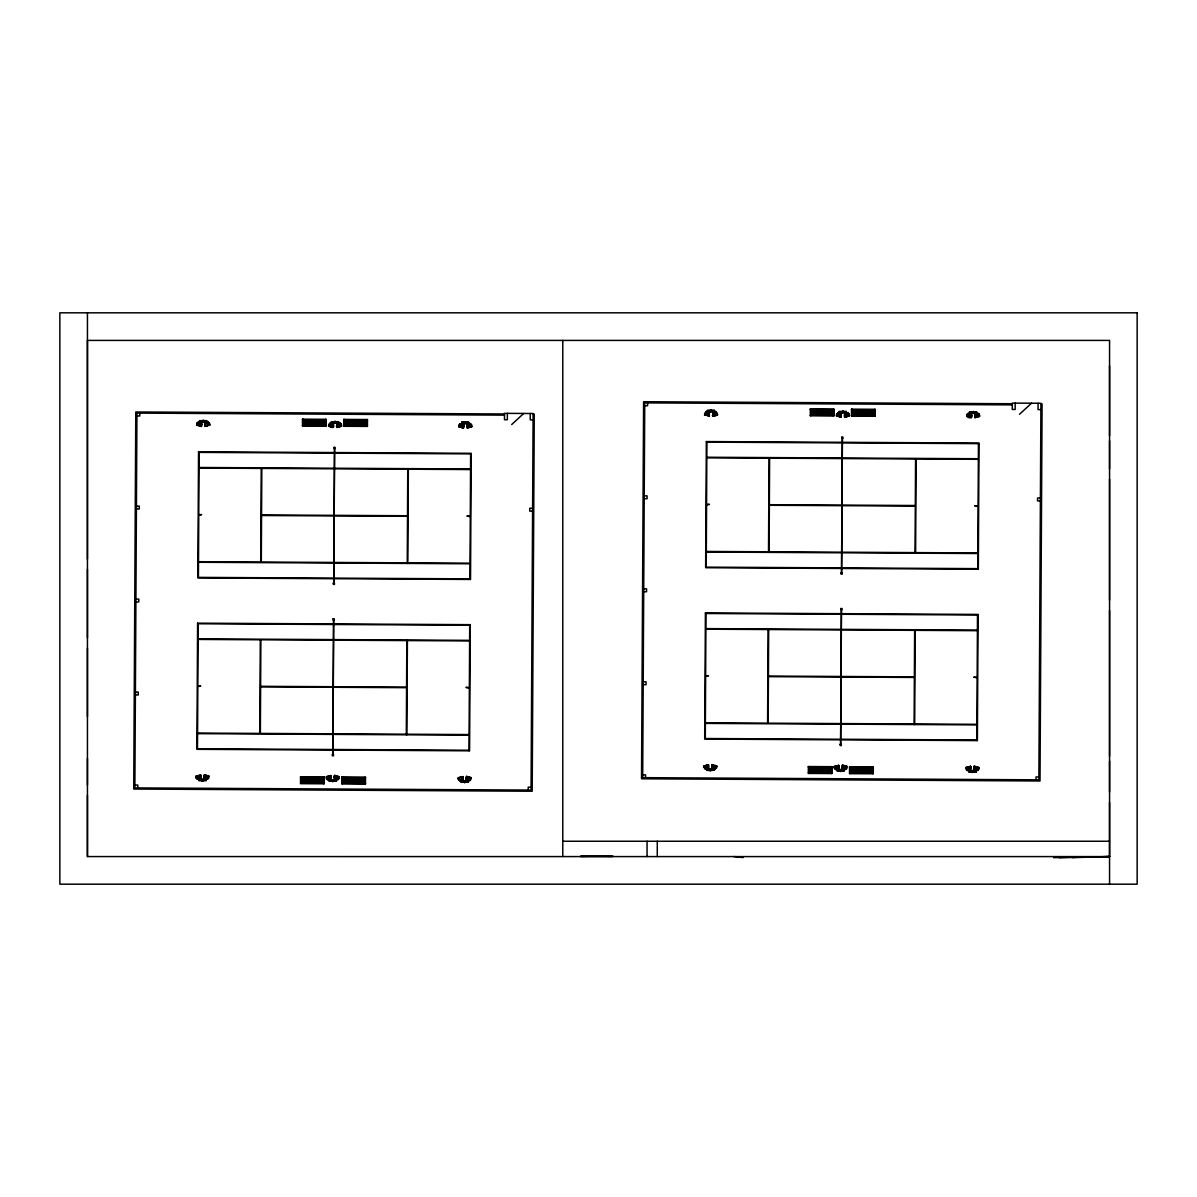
<?xml version="1.0" encoding="UTF-8"?>
<svg xmlns="http://www.w3.org/2000/svg" width="1197" height="1197" viewBox="0 0 1197 1197"><rect width="100%" height="100%" fill="white"/><g stroke="black" fill="none" stroke-linecap="round" stroke-linejoin="round"><path stroke-width="1.5" d="M1059.195 857.651L1109.559 856.588L87.441 856.573L87.441 340.412L1109.559 340.412L1109.559 856.573L1072.168 857.636M137.745 787.925L137.76 785.067L134.902 785.052M139.795 413.145L139.78 416.002L136.922 415.987M206.108 779.561L206.108 780.713L199.031 780.668L199.046 779.516L206.108 779.726M260.303 639.782L259.779 733.417L197.565 733.073M261.23 468.401L260.722 562.051L198.507 561.707M260.871 639.782L260.362 733.417L406.307 734.21M261.814 468.416L261.29 562.051L407.249 562.844M301.031 783.092L301.075 777.377M302.991 425.474L303.021 419.758M301.105 782.24L301.135 776.793M303.05 426.057L303.08 419.189M301.719 783.092L301.749 777.377M301.839 783.092L301.868 777.377M302.407 783.107L302.557 777.377M304.367 425.489L304.517 419.758M303.215 783.107L303.125 777.377M305.055 425.489L305.205 419.773M303.784 783.107L303.814 777.392M303.903 783.107L303.933 777.392M304.472 783.107L304.502 777.392M306.432 425.504L306.462 419.773L306.537 425.504M304.592 783.107L304.622 777.392M305.28 783.122L305.19 777.392M307.12 425.504L307.255 419.773M305.848 783.122L305.998 777.392M307.809 425.504L307.943 419.788M306.537 783.122L306.567 777.407M308.497 425.504L308.527 419.788L308.602 425.504M306.641 783.122L306.671 777.407M309.17 425.519L309.215 419.788M309.29 425.519L309.32 419.788M307.913 783.137L308.048 777.407M309.858 425.519L310.008 419.788M308.587 783.137L308.736 777.407M310.547 425.519L310.696 419.803M311.235 425.519L311.265 419.803M311.355 425.519L311.385 419.803M309.963 783.137L309.993 777.422M311.953 419.803L311.923 425.534L312.073 419.803M310.083 783.137L310.113 777.422M310.771 783.152L310.681 777.422M312.731 425.534L312.641 419.803M311.459 783.152L311.37 777.422M313.405 425.534L313.33 419.818M312.028 783.152L312.058 777.437M314.018 419.818L313.988 425.534L314.123 419.818M312.148 783.152L312.178 777.437M312.716 783.152L312.746 777.437M314.676 425.548L314.706 419.818L314.781 425.548M312.821 783.152L312.866 777.437M313.509 783.167L313.434 777.437M315.365 425.548L315.499 419.818M314.093 783.167L314.227 777.437M316.158 425.548L316.083 419.833M314.781 783.167L314.811 777.452M316.726 425.548L316.756 419.833L316.846 425.548M314.886 783.167L314.916 777.452M317.414 425.563L317.444 419.833M317.534 425.563L317.564 419.833M316.143 783.182L316.292 777.452M318.222 425.563L318.133 419.833M316.831 783.182L316.981 777.452M318.791 425.563L318.941 419.848M319.479 425.563L319.509 419.848M319.599 425.563L319.629 419.848M318.207 783.182L318.237 777.466L318.327 783.182M320.197 419.848L320.168 425.578L320.317 419.848M318.896 783.197L319.045 777.466M320.961 425.578L320.886 419.848M319.704 783.197L319.614 777.466M321.649 425.578L321.574 419.863M320.272 783.197L320.302 777.481L320.377 783.197M322.262 419.863L322.232 425.578L322.367 419.863M320.961 783.197L320.991 777.481M321.065 783.197L321.095 777.481M321.754 783.212L321.679 777.481M323.714 425.593L323.639 419.863M322.442 783.212L322.367 777.481M324.402 425.593L324.312 419.878M323.01 783.212L323.16 777.496M324.971 425.593L325.12 419.878M323.699 783.796L323.744 776.928M325.659 426.177L325.689 419.309M331.464 422.78L331.464 421.643M332.826 754.649L333.559 619.911M334.502 448.546L333.754 583.283L334.606 448.546M332.931 754.679L333.679 619.911M342.297 783.885L342.342 777.018M344.257 426.282L344.302 419.414M344.886 425.713L344.931 419.982M345.005 425.713L345.035 419.982M343.629 783.332L343.659 777.601M343.734 783.332L343.763 777.601M344.422 783.332L344.347 777.601M346.262 425.713L346.412 419.997M345.11 783.332L345.02 777.616M347.07 425.713L346.98 419.997M345.679 783.332L345.709 777.616M347.669 419.997L347.639 425.728L347.788 419.997M345.798 783.332L345.828 777.616M346.367 783.347L346.397 777.616M348.327 425.728L348.357 419.997L348.447 425.728M346.487 783.347L346.517 777.616M347.175 783.347L347.085 777.616M349.015 425.728L349.165 420.012M347.863 783.347L347.773 777.631M349.808 425.728L349.733 420.012M348.432 783.347L348.462 777.631M350.392 425.743L350.422 420.012L350.497 425.743M348.551 783.347L348.581 777.631M351.08 425.743L351.11 420.012M351.185 425.743L351.215 420.012M349.808 783.362L349.943 777.631M351.753 425.743L351.903 420.027M350.497 783.362L350.631 777.646M352.442 425.743L352.591 420.027M353.13 425.758L353.16 420.027M353.25 425.758L353.28 420.027M351.858 783.377L351.888 777.646M353.848 420.027L353.818 425.758L353.968 420.027M351.978 783.377L352.008 777.646M352.666 783.377L352.576 777.646M354.507 425.758L354.656 420.042M353.235 783.377L353.384 777.661M355.195 425.758L355.344 420.042M353.923 783.377L353.953 777.661M355.913 420.042L355.883 425.773L356.033 420.042M354.043 783.377L354.073 777.661M354.611 783.392L354.641 777.661M356.571 425.773L356.601 420.042L356.676 425.773M354.731 783.392L354.761 777.661M355.3 783.392L355.449 777.661M357.364 425.773L357.29 420.057M356.093 783.392L356.018 777.676M357.948 425.773L358.083 420.057M356.676 783.392L356.706 777.676M358.636 425.788L358.666 420.057L358.741 425.788M356.781 783.407L356.811 777.676M359.309 425.788L359.354 420.057M359.429 425.788L359.459 420.057M358.053 783.407L358.187 777.676M359.998 425.788L360.147 420.072M358.846 783.407L358.771 777.691M360.806 425.788L360.716 420.072M361.374 425.803L361.404 420.072M361.494 425.803L361.524 420.072M360.102 783.422L360.132 777.691L360.222 783.422M362.093 420.072L362.063 425.803L362.212 420.072M360.791 783.422L360.94 777.691M362.751 425.803L362.9 420.087M361.599 783.422L361.509 777.706M363.559 425.803L363.469 420.087M362.167 783.422L362.317 777.706M364.232 425.818L364.157 420.087M362.856 783.437L362.886 777.706M362.96 783.437L363.005 777.706M363.544 783.437L363.679 777.706M365.504 425.818L365.639 420.102M364.337 783.437L364.262 777.721M366.177 425.818L366.327 420.102M364.905 784.02L364.95 777.152M366.866 426.401L366.91 419.534M406.307 734.793L406.83 640.575M407.249 563.428L407.758 469.209M406.875 734.793L407.399 640.575M407.818 563.428L408.342 469.209M461.728 422.167L461.728 423.304L468.805 423.334L461.728 423.14M468.805 423.349L468.805 422.212L461.728 422.242L468.805 422.496M469.015 750.818L469.703 625.238M469.942 579.453L470.63 453.872M507.378 413.369L507.333 419.728L504.476 419.713L504.506 413.354L533.129 413.504L531.064 790.08L134.872 787.91L136.937 413.115L504.506 415.135M528.206 790.065L528.221 787.192L531.079 787.222M530.271 413.489L530.226 419.848L533.099 419.863M645.542 777.676L645.557 774.818L642.699 774.803M647.592 402.895L647.577 405.753L644.719 405.738M706.843 769.282L706.843 770.419L713.906 770.299L713.921 769.327M714.489 410.421L714.534 412.322L713.801 411.858M768.1 629.532L767.591 723.168L705.377 722.838M769.043 458.167L768.519 551.802L706.305 551.458M768.669 629.532L768.16 723.183L914.119 723.976M769.611 458.167L769.102 551.802L915.047 552.61M808.843 772.858L808.873 767.127M810.803 415.239L810.833 409.509M808.888 773.427L808.933 766.559M810.848 415.808L810.893 408.94M809.531 772.858L809.561 767.127M811.521 409.524L811.491 415.239L811.626 409.524M809.636 772.858L809.666 767.127M810.219 772.858L810.354 767.142M812.284 415.239L812.209 409.524M810.908 772.858L811.042 767.142M812.853 415.254L813.002 409.524M811.581 772.873L811.626 767.142M813.571 409.524L813.541 415.254L813.691 409.524M811.701 772.873L811.731 767.142M812.269 772.873L812.299 767.142M814.229 415.254L814.259 409.539L814.349 415.254M812.389 772.873L812.419 767.142M813.077 772.873L812.987 767.157M814.918 415.254L815.067 409.539M813.646 772.873L813.795 767.157M815.726 415.269L815.636 409.539M814.334 772.888L814.364 767.157M816.294 415.269L816.324 409.539L816.414 415.269M814.454 772.888L814.484 767.157M816.982 415.269L817.012 409.554M817.087 415.269L817.132 409.554M815.711 772.888L815.86 767.172M817.775 415.269L817.701 409.554M816.504 772.888L816.429 767.172M818.359 415.284L818.494 409.554M819.032 415.284L819.077 409.554M819.152 415.284L819.182 409.554M817.775 772.903L817.805 767.172L817.88 772.903M819.75 409.569L819.721 415.284L819.87 409.569M818.568 772.903L818.494 767.187M820.529 415.284L820.439 409.569M819.137 772.903L819.287 767.187M821.097 415.299L821.247 409.569M819.825 772.918L819.855 767.187L819.945 772.918M821.815 409.569L821.785 415.299L821.935 409.569M820.514 772.918L820.543 767.187M820.633 772.918L820.663 767.187M821.322 772.918L821.232 767.202M823.162 415.299L823.312 409.583M822.01 772.918L821.92 767.202M823.955 415.314L823.88 409.583M822.698 772.933L822.608 767.202M824.643 415.314L824.568 409.583M823.297 767.202L823.267 772.933L823.416 767.202M825.227 415.314L825.257 409.598M825.332 415.314L825.361 409.598M823.955 772.933L824.09 767.217M825.915 415.314L826.05 409.598M824.643 772.933L824.778 767.217M826.708 415.329L826.633 409.598M825.332 772.948L825.466 767.217M827.277 415.329L827.426 409.598M826.005 772.948L826.05 767.217L826.125 772.948M827.965 415.329L827.995 409.613M828.085 415.329L828.115 409.613M826.693 772.948L826.843 767.232M828.773 415.329L828.683 409.613M827.381 772.948L827.531 767.232M829.341 415.344L829.491 409.613M828.07 772.963L828.219 767.232M830.149 415.344L830.06 409.613M828.758 772.963L828.788 767.232M828.878 772.963L828.908 767.232M829.476 767.247L829.446 772.963L829.596 767.247M831.406 415.344L831.436 409.628M831.511 415.344L831.556 409.628M830.239 772.963L830.164 767.247M832.095 415.359L832.229 409.628M830.927 772.978L830.853 767.247M832.888 415.359L832.813 409.628M831.496 773.546L831.541 766.678M833.456 415.928L833.501 409.06M839.262 412.546L839.277 411.394L846.339 411.603L839.262 411.828M841.356 609.677L840.623 744.414L841.476 609.677M844.184 769.851L844.184 770.988L837.107 770.958L837.107 769.806L844.184 769.925M846.339 411.439L846.339 412.576L839.262 412.381M850.109 773.651L850.139 766.783M852.055 416.032L852.099 409.165M852.698 415.464L852.728 409.748M852.803 415.464L852.848 409.748M851.426 773.082L851.456 767.367M853.416 409.748L853.386 415.464L853.521 409.748M851.546 773.082L851.576 767.367M852.219 773.097L852.144 767.367M854.179 415.479L854.104 409.748M852.907 773.097L852.833 767.367M854.867 415.479L854.793 409.748M853.491 773.097L853.521 767.367M855.466 409.763L855.436 415.479L855.586 409.763M853.596 773.097L853.626 767.367M854.164 773.097L854.209 767.382M856.124 415.479L856.154 409.763L856.244 415.479M854.284 773.097L854.314 767.382M854.853 773.097L855.002 767.382M856.932 415.494L856.843 409.763M855.66 773.112L855.571 767.382M857.621 415.494L857.531 409.763M856.229 773.112L856.259 767.382M858.189 415.494L858.219 409.778L858.309 415.494M856.349 773.112L856.379 767.382M858.877 415.494L858.907 409.778M858.997 415.494L859.027 409.778M857.606 773.112L857.755 767.397M859.67 415.509L859.596 409.778M858.294 773.127L858.444 767.397M860.359 415.509L860.284 409.778M860.942 415.509L860.972 409.793M861.047 415.509L861.077 409.793M859.67 773.127L859.7 767.412L859.775 773.127M861.66 409.793L861.631 415.509L861.765 409.793M860.359 773.127L860.493 767.412M862.424 415.524L862.349 409.793M861.152 773.142L861.077 767.412M863.112 415.524L863.022 409.793M861.84 773.142L861.765 767.412M863.8 415.524L863.71 409.808M862.409 773.142L862.438 767.427M862.528 773.142L862.558 767.427M863.097 773.142L863.246 767.427M865.177 415.539L865.087 409.808M863.905 773.157L863.815 767.427M865.865 415.539L865.775 409.808M864.593 773.157L864.503 767.427M866.553 415.539L866.463 409.823M865.192 767.442L865.162 773.157L865.311 767.442M867.122 415.539L867.152 409.823M867.227 415.539L867.271 409.823M865.85 773.157L866 767.442M867.81 415.554L867.945 409.823M866.538 773.172L866.688 767.442M868.603 415.554L868.528 409.823M867.227 773.172L867.361 767.442M869.291 415.554L869.217 409.838M867.915 773.172L867.945 767.457L868.02 773.172M869.86 415.554L869.89 409.838M869.98 415.554L870.01 409.838M868.588 773.172L868.633 767.457M868.708 773.187L868.738 767.457M869.276 773.187L869.426 767.457M871.236 415.568L871.386 409.838M870.084 773.187L869.995 767.457M871.925 415.568L872.074 409.853M870.653 773.187L870.683 767.472M870.773 773.187L870.803 767.472M871.371 767.472L871.341 773.187L871.491 767.472M873.301 415.583L873.331 409.853M873.421 415.583L873.451 409.853M872.029 773.202L872.179 767.472M873.99 415.583L874.139 409.853M872.718 773.771L872.748 766.903M874.678 416.152L874.708 409.284M914.104 724.544L914.628 630.34M915.047 553.179L915.57 458.975M914.688 724.544L915.196 630.34M915.615 553.179L916.139 458.975M969.525 413.07L969.54 411.933M968.972 770.823L976.049 770.883L976.034 772.005L968.957 771.945L968.912 770.075L969.645 770.614M976.812 740.569L977.5 614.989M977.754 569.203L978.443 443.623M1015.176 403.12L1015.146 409.494L1012.273 409.464L1012.318 403.105L1040.926 403.269L1038.876 779.831L642.684 777.661L644.734 402.88L1012.303 404.885M1036.004 779.816L1036.018 776.958L1038.891 776.973M1038.068 403.254L1038.038 409.613L1040.896 409.628M201.38 426.461L201.754 424.232L197.161 422.96L196.787 425.189L201.38 426.461L201.56 423.095L198.148 422.152L197.236 424.666L198.148 422.152M204.163 778.23L204.433 775.551L208.487 776.673L207.575 779.172L204.163 778.23L204.433 775.551M333.409 424.112L333.14 426.805L333.409 424.112L330.013 423.169L329.1 425.683L330.013 423.169M334.427 778.753L334.696 776.075L338.751 777.197L337.838 779.696L334.427 778.753L334.696 776.075M463.583 425.848L463.688 424.636L460.276 423.693L459.364 426.207L463.419 427.329L463.688 424.636M466.291 779.771L466.561 777.092L470.616 778.215L469.688 780.713L466.291 779.771L466.561 777.092M709.357 412.86L709.088 415.539L709.357 412.86L705.961 411.918L705.033 414.416L705.961 411.918M711.961 767.995L712.23 765.302L716.285 766.424L715.372 768.938L711.961 767.995L712.14 764.629L716.734 765.9L716.36 768.13L711.766 766.858L712.14 764.629M836.449 415.972L836.823 413.743L836.449 415.972L841.042 417.244L841.222 413.878L837.81 412.935L836.898 415.434L837.81 412.935M842.224 768.519L842.493 765.826L846.548 766.948L845.636 769.462L842.224 768.519L842.329 767.307M971.395 415.613L971.485 414.401L968.074 413.459L967.296 416.332M974.089 769.536L974.358 766.843L978.413 767.965L977.5 770.479L974.089 769.536L974.358 766.843M201.291 425.788L201.56 423.095M463.419 427.329L463.538 425.878M840.952 416.556L841.222 413.878M842.493 765.826L842.374 767.277L845.785 768.22L846.548 766.948M968.074 413.459L967.161 415.958L971.216 417.08L971.336 415.628M196.787 425.189L197.161 422.96M197.505 423.873L197.37 425.04L200.872 426.012L201.021 424.845M199.555 423.334L200.198 421.149M203.969 777.092L204.328 774.863L208.936 776.135L208.562 778.364L203.969 777.092L208.562 778.364M204.702 776.494L204.837 775.327M205.884 777.915L205.256 780.1L205.809 779.008M208.353 776.299L207.575 779.172M328.651 426.207L329.01 423.977L333.619 425.249C335.07 431.324 321.828 422.451 333.394 427.03M329.37 424.89L329.235 426.042L332.736 427.015M331.419 424.351L331.734 423.244M334.232 777.616L334.606 775.387L339.2 776.658C340.397 780.818 332.302 778.574 334.606 775.387M334.965 777.018L335.115 775.851L338.616 776.823L337.838 779.696M336.162 778.439L335.519 780.624L336.387 778.828M338.826 778.903L339.2 776.658M458.915 426.731L459.289 424.501L463.882 425.773L463.508 428.002L458.915 426.731L463.508 428.002M459.498 426.581L459.633 425.414M460.276 423.693L459.364 426.207M461.683 424.875L462.311 422.691L462.476 423.843M463 427.553L463.149 426.386M466.082 778.634L466.456 776.404L471.049 777.676L470.69 779.905L466.246 778.185M466.83 778.035L466.965 776.868L470.481 777.841L470.331 778.993M467.982 779.771L467.698 780.564M469.688 780.713L470.616 778.215M704.584 414.955L709.342 415.778L704.584 414.955L704.809 413.174M705.317 413.638L705.168 414.79L708.684 415.763L708.819 414.611M707.352 413.1L707.996 410.915L707.981 412.172M709.193 416.227L709.402 414.446M712.499 766.245L712.649 765.078M713.921 768.055L713.681 769.192M715.372 768.938L716.285 766.424M716.015 767.217L716.15 766.05M716.36 768.13L716.734 765.9M837.167 414.641L837.032 415.808L840.533 416.78L840.683 415.613M839.217 414.117L839.531 413.01M841.042 417.244L841.267 415.464M842.03 767.382L842.404 765.152L846.997 766.424L846.623 768.654L842.03 767.382L846.623 768.654M842.763 766.768L842.912 765.616L846.414 766.589L846.279 767.741M843.96 768.205L843.316 770.389L843.885 769.282M845.636 769.462L845.785 768.22M966.712 416.496L967.086 414.267L971.68 415.539C972.892 419.683 964.782 417.439 967.086 414.267M970.393 412.531L969.75 414.716L969.794 413.534M971.216 417.08L971.485 414.401M971.306 417.768L971.68 415.539M973.894 768.399L974.268 766.17L978.862 767.442C980.059 771.586 971.964 769.342 974.268 766.17M974.627 767.786L974.762 766.619L978.278 767.591M975.824 769.222L975.51 770.329M977.5 770.479L978.413 767.965M978.488 769.671L978.862 767.442M199.854 421.972L200.393 422.047M205.914 779.367L205.33 779.277M332.257 423.14L331.614 423.14M335.594 779.726L336.177 779.905M461.967 423.514L462.521 423.663M467.458 780.743L467.997 780.893M707.651 411.738L708.19 411.813M840.055 412.905L839.471 412.741M843.391 769.491L843.945 769.716M970.318 413.429L969.48 414.641M975.256 770.509L975.959 770.299M331.764 423.349L332.048 422.167L332.033 423.424M467.937 780.549L467.384 781.641L468.012 779.456M713.053 769.866L713.696 767.681M713.322 769.94L713.966 767.756M839.561 413.1L840.129 412.007L839.486 414.192M969.839 413.623L970.124 412.456M976.094 769.297L975.181 771.407L975.465 770.225M975.735 770.299L975.555 771.332M205.48 778.843L206.168 777.99M462.416 424.052L461.952 424.95M843.496 769.102L844.229 768.279M201.754 424.232L196.996 423.409M204.328 774.863L208.936 776.135M331.689 424.426L332.003 423.319M336.432 778.514L335.519 780.624M459.289 424.501L463.882 425.773M466.456 776.404L471.049 777.676M467.967 780.639L468.281 779.531M707.636 413.174L707.951 412.067M842.404 765.152L846.997 766.424M612.475 856.573L580.71 856.124M511.703 424.531L523.702 413.459M1019.5 414.297L1031.515 403.209M205.929 421.194L206.557 423.394M205.989 422.017L206.542 421.942M209.729 425.13L209.34 422.915L209.729 425.13L205.121 426.401L204.956 423.035L208.353 422.092L209.28 424.606L208.353 422.092M205.226 425.713L205.106 424.262L208.517 423.334M205.121 426.401L209.565 424.681M205.63 425.937L209.131 424.98L208.981 423.828M337.778 422.212L338.063 423.394M337.853 423.035L338.542 421.673L331.464 421.808M336.806 424.052L340.217 423.11L341.145 425.623L337.075 426.731L336.806 424.052L336.881 425.264M338.407 424.396L338.093 423.289M336.596 425.189C348.686 423.603 333.664 423.394 336.985 427.404L341.579 426.147L341.205 423.933M468.042 422.736L468.85 424.097L468.326 422.661M468.117 423.633L468.955 424.86L468.371 423.813M467.069 424.576L470.481 423.633L471.409 426.147L467.339 427.254L467.069 424.576L467.339 427.254M471.468 424.456L471.842 426.671L467.249 427.942L466.86 425.713L471.618 424.905M714.01 412.127C713.367 408.147 715.282 415.539 714.04 412.037M712.754 412.785L716.165 411.858L717.078 414.357L713.023 415.479L712.754 412.785L712.828 414.012M717.078 414.357L716.33 413.085L712.918 414.012L713.023 415.479M712.918 416.152L717.527 414.895C717.242 407.938 706.17 419.818 717.527 414.895M845.591 411.977L845.875 413.145M845.8 413.234L846.204 412.651M844.693 415.015L844.603 413.803L848.015 412.875L848.748 413.908L848.793 415.748L845.291 416.706L845.142 415.554M846.204 414.162L845.905 413.055M844.394 414.94C856.498 413.369 841.476 413.16 844.783 417.169L849.391 415.913L849.002 413.683M848.942 415.374L848.179 414.102L844.768 415.03L844.887 416.481L844.603 413.803M975.046 417.693L974.657 415.464L979.266 414.207L979.655 416.436L975.046 417.693L974.882 414.327L978.293 413.399L979.206 415.898L978.293 413.399M976.483 414.686L975.854 412.501L976.752 414.611M975.151 417.02L975.031 415.554L979.011 414.431M974.897 417.244L979.505 415.987L979.266 414.207M975.555 417.244L979.071 416.272L978.922 415.12M195.994 776.195L196.383 778.424L195.994 776.195L200.602 774.938L200.827 776.703M196.143 776.644L200.752 775.387M200.498 775.626L200.767 778.304L197.355 779.232L196.443 776.733L197.206 778.005L200.602 777.077L200.602 774.938M199.719 779.307L198.897 778.02L199.794 780.13M326.257 776.718C338.362 775.147 323.34 774.938 326.646 778.948L331.255 777.691L330.866 775.461M331.03 778.828L330.761 776.15L326.706 777.257L327.619 779.756L331.03 778.828L330.956 777.616M327.469 778.529L330.881 777.601L330.761 776.15M329.429 778.469L330.058 780.653M329.893 779.382L329.444 779.98M458.122 777.736C470.241 775.596 455.055 777.077 458.346 779.516M462.222 776.928L458.705 777.9L458.855 779.052M459.319 779.546L462.73 778.619L462.626 777.152L462.895 779.846L459.483 780.773L458.571 778.274L459.483 780.773M461.294 779.486L461.608 780.594M461.847 780.848L461.114 780.309L461.159 782.21L468.236 782.225L468.236 781.102L461.264 780.758M461.025 779.561L461.922 781.671L461.638 780.504M703.791 765.96C715.926 763.806 700.724 765.287 704.031 767.726M704.39 766.11L707.891 765.152M704.24 766.484L708.295 765.377L708.579 768.055L705.168 768.998L704.24 766.484L705.168 768.998M705.003 767.756L708.415 766.828L708.295 765.377M706.978 767.696L707.322 769.97L707.307 768.713M706.948 769.162L707.532 769.072M834.07 766.484C846.189 764.329 830.987 765.811 834.294 768.25M834.504 767.008L838.573 765.9L838.843 768.594L835.431 769.521L834.504 767.008L835.431 769.521M835.267 768.294L838.678 767.352L838.573 765.9M837.242 768.235L837.87 770.419L837.302 769.312M837.75 769.342L837.212 769.686M970.528 766.23L970.692 769.596L967.281 770.539L966.368 768.025L970.423 766.918L970.543 768.369L966.308 769.716L965.919 767.501L970.528 766.23L970.752 768.01M970.677 766.693L965.919 767.501M969.091 769.237L969.405 770.359M969.361 771.362L968.822 769.312M1053.584 857.651L1109.559 856.588M580.71 856.573L612.954 856.124M562.785 841.252L1109.559 841.252M1012.303 403.748L643.597 401.728L641.532 778.798L1040.013 780.983L1042.078 403.913L1040.926 403.898M810.309 409.509L834.07 409.643M851.531 409.733L875.276 409.868M707.412 410.556L714.489 410.496L707.412 410.391L707.412 411.529L714.474 411.484M969.54 412.007L976.617 411.963L976.602 413.115L969.525 413.055M707.412 410.81L714.489 410.706M969.54 412.217L976.617 412.127M707.412 411.11L714.489 410.99M969.54 412.352L976.602 412.531L969.525 412.785M707.412 411.364L714.474 411.274M839.262 412.127L846.339 412.007M839.262 412.262L846.339 412.292M810.279 415.239L834.04 415.359M851.486 415.464L875.246 415.583M504.506 413.982L135.785 411.977L133.735 789.047L532.201 791.232L534.266 414.147L533.129 414.147M302.512 419.758L326.257 419.878M343.719 419.982L367.479 420.102M199.6 421.045L206.677 420.955M199.6 421.194L206.677 421.239M331.464 421.928L338.542 421.972M461.728 422.736L468.805 422.631M199.6 421.479L206.677 421.389M331.464 422.212L338.542 422.107M461.728 422.885L468.805 423.065M331.464 422.496L338.542 422.406M331.464 422.706L338.542 422.661M302.482 425.474L326.227 425.608M343.689 425.698L367.449 425.833M979.011 443.638L706.903 442.142L706.23 567.154L977.754 568.635M471.214 453.872L199.106 452.391L198.418 577.388L469.957 578.869M706.828 457.254L978.353 458.735M706.828 457.823L978.353 459.319M199.016 467.488L470.556 468.985M199.016 468.072L470.556 469.553M644.225 495.857L647.083 495.872L647.068 498.745L644.21 498.73M1040.417 498.027L1037.545 498.012L1037.53 500.87L1040.402 500.885M706.574 504.356L709.432 504.371L706.559 504.925M769.357 504.7L915.316 505.508M978.099 505.852L974.657 505.822L978.099 506.421M769.357 505.269L915.301 506.077M136.428 506.107L139.286 506.122L139.271 508.979L136.398 508.964M532.605 508.276L529.747 508.261L529.732 511.119L532.59 511.134M198.762 514.605L201.62 514.62L198.762 515.174M261.559 514.949L407.504 515.742M470.301 516.087L466.86 516.072L470.286 516.655M261.545 515.518L407.504 516.311M915.63 552.61L977.844 552.954M706.305 552.041L977.844 553.523M407.818 562.859L470.032 563.188M198.507 562.276L470.032 563.772M643.717 588.849L646.575 588.864L646.56 591.722L643.702 591.707M135.919 599.084L138.777 599.098L138.762 601.956L135.889 601.941M978.069 615.004L705.976 613.507L705.287 738.519L976.812 740M470.271 625.238L198.163 623.757L197.49 748.753L469.015 750.25M705.886 628.62L977.425 630.101M705.886 629.188L977.41 630.684M198.089 638.869L469.613 640.35M198.089 639.437L469.613 640.919M705.632 675.721L708.489 675.736L705.632 676.305M768.414 676.066L914.373 676.874M977.156 677.218L973.73 677.188L977.156 677.786M768.414 676.649L914.373 677.442M643.208 681.826L646.066 681.841L646.051 684.699L643.193 684.684M197.834 685.971L200.692 685.986L197.819 686.539M260.617 686.315L406.576 687.108M469.359 687.452L465.917 687.437L469.359 688.021M260.617 686.883L406.561 687.677M135.411 692.061L138.268 692.075L138.254 694.948L135.381 694.933M914.688 723.976L976.902 724.32M705.362 723.407L976.902 724.888M406.89 734.225L469.104 734.554M197.565 733.641L469.104 735.138M808.349 767.127L832.11 767.262M849.571 767.352L873.316 767.486M706.843 769.357L713.921 769.491M837.107 769.97L844.184 770.135M706.843 769.566L713.921 769.746M837.107 770.225L844.184 770.419M968.972 770.988L976.049 771.152M706.843 769.851L713.921 770.045M837.107 770.524L844.184 770.703M968.972 771.242L976.034 771.437M706.843 770.135L713.921 770.18M968.972 771.541L976.034 771.721M968.957 771.796L976.034 771.93M808.319 772.843L832.08 772.978M849.541 773.082L873.286 773.202M300.552 777.362L324.312 777.496M341.758 777.586L365.519 777.721M329.31 780.339L336.387 780.249M199.046 779.95L206.108 779.846M329.31 780.624L336.372 780.504M468.236 781.177L461.159 781.357L468.236 781.521M199.031 780.1L206.108 780.13M329.31 780.773L336.372 780.953M199.031 780.384L206.108 780.279M329.295 781.117L336.372 781.057M461.159 781.641L468.236 781.821M461.159 782.045L468.236 781.955M300.522 783.092L324.282 783.227M341.729 783.317L365.489 783.451M733.821 856.573L743.038 857.576M966.877 416.032L971.47 417.319M837.661 414.162L841.072 415.105M836.598 415.509L841.207 416.78M705.811 413.145L709.208 414.087M329.863 424.411L333.26 425.354M197.415 423.184L201.47 424.307M196.936 424.74L201.545 426.012M974.104 766.619L978.697 767.89M974.178 768.324L978.233 769.447M711.976 765.078L716.584 766.349M712.05 766.783L716.105 767.905M466.441 778.544L469.837 779.486M334.442 775.851L339.035 777.122M334.382 777.167L338.975 778.439M334.576 777.526L337.988 778.469M204.253 777.018L207.724 777.945M327.619 779.756L326.841 776.883M461.563 781.596L461.354 780.579M966.368 768.025L967.281 770.539M471.409 426.147L470.481 423.633M341.145 425.623L340.217 423.11M976.168 413.578L976.438 414.386M849.391 415.913L844.783 417.169M846.174 412.98L846.488 414.087M838.902 766.993L838.663 765.227M837.272 768.534L837.541 769.342M836.957 768.309L837.272 769.417M708.639 766.469L708.4 764.688M706.694 767.771L707.008 768.893M471.842 426.671L467.249 427.942M462.955 778.245L462.73 776.479M341.579 426.147L336.985 427.404M338.676 424.337L338.048 422.137M329.16 778.544L329.474 779.651M206.512 422.212L206.827 423.319M204.882 424.621L204.971 425.937M198.897 778.02L199.48 779.052M969.435 770.255L969.72 771.437M969.166 770.329L969.45 771.511M845.86 411.903L846.144 413.07M329.504 779.561L329.788 780.728M206.198 421.12L206.483 422.302M199.241 779.038L199.525 780.205M974.882 414.327L975.031 415.554M970.543 768.369L970.692 769.596M848.015 412.875L848.179 414.102M838.319 766.828L838.169 765.676L834.653 766.634L834.803 767.801M716.794 413.578L716.943 414.731L713.427 415.703L713.277 414.536M716.165 411.858L716.33 413.085M471.109 425.369L471.259 426.521M467.593 426.327L467.743 427.479M340.846 424.83L340.995 425.997L337.479 426.955L337.33 425.803M204.956 423.035L205.106 424.262M200.602 777.077L200.767 778.304M200.243 776.554L200.094 775.387L196.577 776.359L196.727 777.511M197.206 778.005L197.355 779.232M336.97 425.279L337.075 426.731M838.753 767.367L838.843 768.594M708.489 766.843L708.579 768.055M462.82 778.619L462.895 779.846M1109.559 761.008L1109.559 792.01M1109.559 365.968L1109.559 435.648M1109.559 440.765L1109.559 468.865M1109.559 479.264L1109.559 600.191M1109.559 610.38L1109.559 756.235M1109.559 802.409L1109.559 884.179M657.273 841.252L657.273 856.573M647.053 841.252L647.053 856.573M562.785 340.412L562.785 856.573M87.441 312.821L87.441 559.149M87.441 569.368L87.441 637.851M87.441 648.071L87.441 716.554M87.441 758.464L87.441 785.037M87.441 795.257L87.441 856.573M1137.15 312.821L1137.15 884.179L59.85 884.179L59.85 312.821L1137.15 312.821M197.595 623.173L196.906 749.322L469.583 750.818L470.271 624.669L197.595 623.173M198.537 451.808L197.849 577.956L470.526 579.453L471.214 453.304L198.537 451.808M199.615 420.626L199.6 421.778L206.677 421.808L206.677 420.671L199.615 420.701M300.552 776.793L300.522 783.661L324.267 783.796L324.312 776.928L300.552 776.793M302.512 419.174L302.482 426.042L326.227 426.177L326.272 419.309L302.512 419.174M303.709 419.758L303.679 425.489L303.829 419.758M305.774 419.773L305.744 425.489L305.893 419.773M307.255 777.407L307.225 783.122L307.36 777.407M309.305 777.422L309.275 783.137L309.425 777.422M315.499 777.452L315.454 783.167L315.604 777.452M317.549 777.466L317.519 783.182L317.669 777.466M322.951 419.863L322.921 425.593L323.055 419.863M329.31 780.055L329.295 781.192L336.372 781.237L336.387 780.085L329.31 780.055M332.362 754.649L332.362 755.786L333.499 755.801L333.514 754.649L332.362 754.649M333.11 618.759L333.095 619.911L334.247 619.911L334.247 618.774L333.11 618.759M333.305 583.283L333.29 584.42L334.442 584.435L334.442 583.283L333.305 583.283M334.038 447.394L334.038 448.546L335.175 448.546L335.19 447.409L334.038 447.394M341.773 777.018L341.729 783.885L365.489 784.02L365.519 777.152L341.773 777.018M343.719 419.399L343.689 426.267L367.434 426.401L367.479 419.534L343.719 419.399M342.97 777.601L342.94 783.317L343.075 777.601M345.604 419.982L345.574 425.713L345.724 419.982M349.15 777.631L349.12 783.362L349.27 777.631M351.215 777.646L351.17 783.362L351.32 777.646M357.394 777.676L357.364 783.407L357.499 777.676M359.444 777.691L359.414 783.407L359.564 777.691M364.846 420.087L364.816 425.818L364.95 420.087M705.407 612.939L704.704 739.088L977.38 740.584L978.084 614.42L705.407 612.939M706.335 441.573L705.646 567.722L978.323 569.203L979.011 443.055L706.335 441.573M808.364 766.559L808.319 773.427L832.08 773.546L832.11 766.678L808.364 766.559M810.324 408.94L810.279 415.808L834.04 415.943L834.07 409.075L810.324 408.94M815.052 767.157L815.022 772.888L815.172 767.157M817.117 767.172L817.087 772.903L817.222 767.172M822.504 409.583L822.474 415.299L822.623 409.583M830.748 409.628L830.718 415.344L830.868 409.628M840.159 744.399L840.159 745.551L841.296 745.551L841.311 744.414L840.159 744.399M840.907 608.525L840.907 609.662L842.045 609.677L842.06 608.525L840.907 608.525M841.102 573.034L841.102 574.186L842.239 574.186L842.254 573.049L841.102 573.034M841.85 437.159L841.835 438.297L842.987 438.311L842.987 437.159L841.85 437.159M842.299 438.311L841.566 573.034L842.419 438.311M849.571 766.783L849.526 773.651L873.286 773.771L873.316 766.903L849.571 766.783M851.531 409.165L851.486 416.032L875.246 416.167L875.276 409.299L851.531 409.165M850.768 767.352L850.738 773.082L850.887 767.352M856.947 767.397L856.917 773.112L857.067 767.397M859.012 767.397L858.982 773.127L859.132 767.397M864.399 409.808L864.369 415.524L864.518 409.808M870.578 409.838L870.548 415.568L870.698 409.838M872.643 409.853L872.613 415.568L872.763 409.853M202.054 420.925C203.415 425.249 205.435 417.888 202.054 420.925M201.485 779.816C202.847 784.155 204.867 776.778 201.485 779.816M333.903 421.928C335.28 426.267 337.285 418.905 333.903 421.928M331.749 780.339C333.11 784.678 335.13 777.302 331.749 780.339M464.182 422.466C465.543 426.79 467.563 419.429 464.182 422.466M463.613 781.357C464.975 785.696 466.995 778.319 463.613 781.357M709.851 410.676C711.213 415.015 713.232 407.638 709.851 410.676M709.282 769.566C710.644 773.905 712.664 766.544 709.282 769.566M841.715 411.693C843.077 416.032 845.097 408.656 841.715 411.693M839.546 770.105C840.907 774.429 842.927 767.068 839.546 770.105M971.979 412.217C973.341 416.556 975.36 409.179 971.979 412.217M971.41 771.107C972.772 775.447 974.792 768.085 971.41 771.107"/></g></svg>
